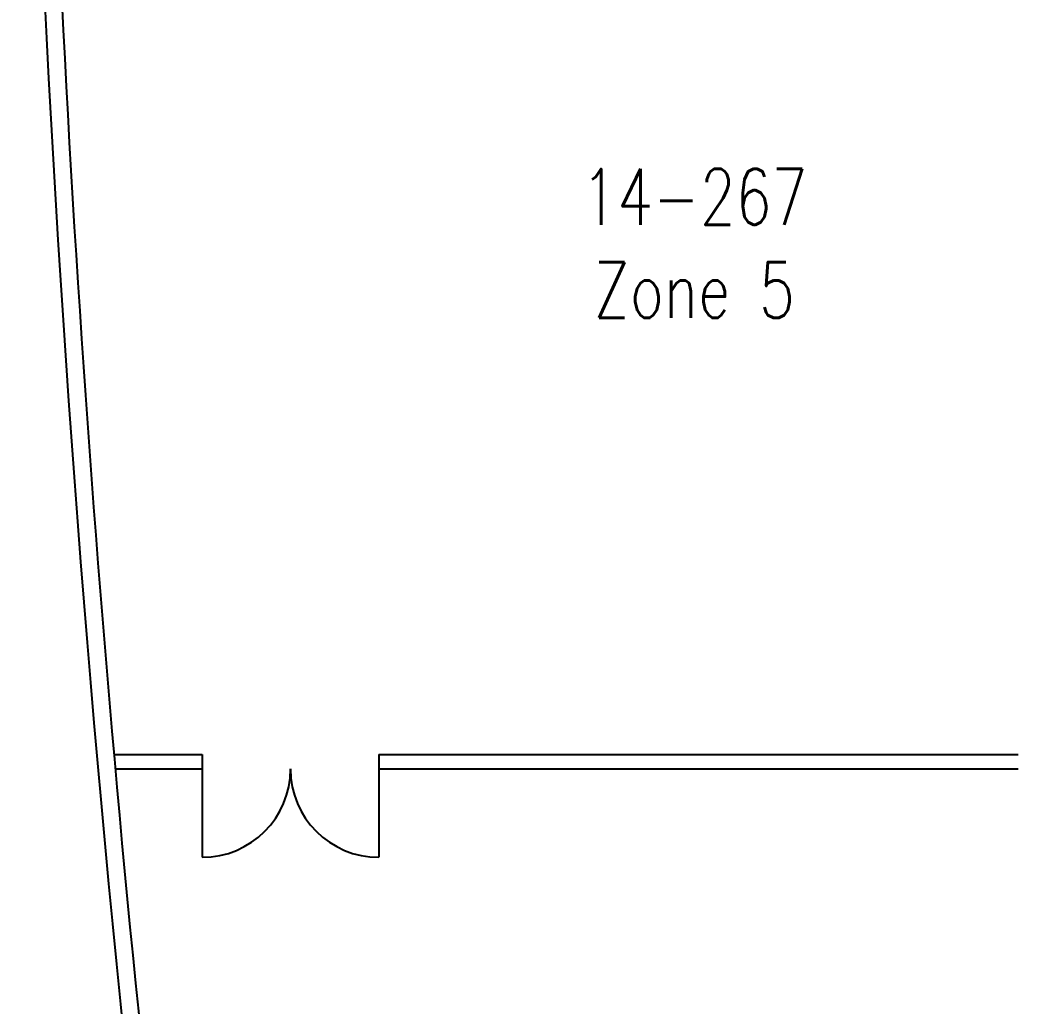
# Model space of a CAD drawing. Extents: x 11182 to 734459, y -1391328 to 152085.
# Drawn here: x 336638 to 346969, y -1332234 to -1322030 of the extents above; entities that cross this region are included whole.
import ezdxf
from ezdxf.enums import TextEntityAlignment as Align

# ---------------------------------------------------------------- set-up
doc = ezdxf.new("R2010")
doc.units = 0
doc.header["$LTSCALE"] = 500
doc.header["$MEASUREMENT"] = 0
for name, color, linetype in [('0_room_data', 7, 'CONTINUOUS'), ('1_Wall_Exist', 251, 'CONTINUOUS'), ('3_Text', 7, 'CONTINUOUS')]:
    doc.layers.add(name, color=color, linetype=linetype)
doc.styles.add('1_200', font='simplex.shx', dxfattribs={"width": 0.75, "height": 460})

# ---------------------------------------------------------------- blocks, each defined once
blk = doc.blocks.new('room_data')
at = {"layer": '3_Text', "style": '1_200', "width": 0.75}
for tag, p in [('ROOMNUM', (0, 0)), ('ROOMUSE', (0, -575))]:
    blk.add_attdef(tag, text='', height=345, dxfattribs=at).set_placement(p, align=Align.MIDDLE_CENTER)

msp = doc.modelspace()

# ---------------------------------------------------------------- linework, layer by layer
at = {"layer": '1_Wall_Exist'}
for p, q in [((337617, -1329631), (338524, -1329631)), ((338524, -1329631), (338524, -1330695)), ((340352, -1329631), (340352, -1330695)), ((340352, -1329631), (346969, -1329631)), ((337624, -1329781), (338524, -1329781)), ((340352, -1329781), (346969, -1329781))]:
    msp.add_line(p, q, dxfattribs=at)
for centre, radius, start, end in [((540654, -1311644), 204017, 174.05126, 189.07607), ((540654, -1311644), 203839, 182.29651, 187.52909), ((338524, -1329781), 914, 270, 0), ((340352, -1329781), 914, 180, 270)]:
    msp.add_arc(centre, radius, start, end, dxfattribs=at)

# ---------------------------------------------------------------- block references
at = {"layer": '0_room_data', "xscale": 1.674561601624805, "yscale": 1.674561601624805, "zscale": 1.674561601624805}
msp.add_blockref('room_data', (343619, -1323861), dxfattribs=at).add_auto_attribs({'ROOMNUM': '14-267', 'ROOMUSE': 'Zone 5'})

doc.saveas('drawing.dxf')
